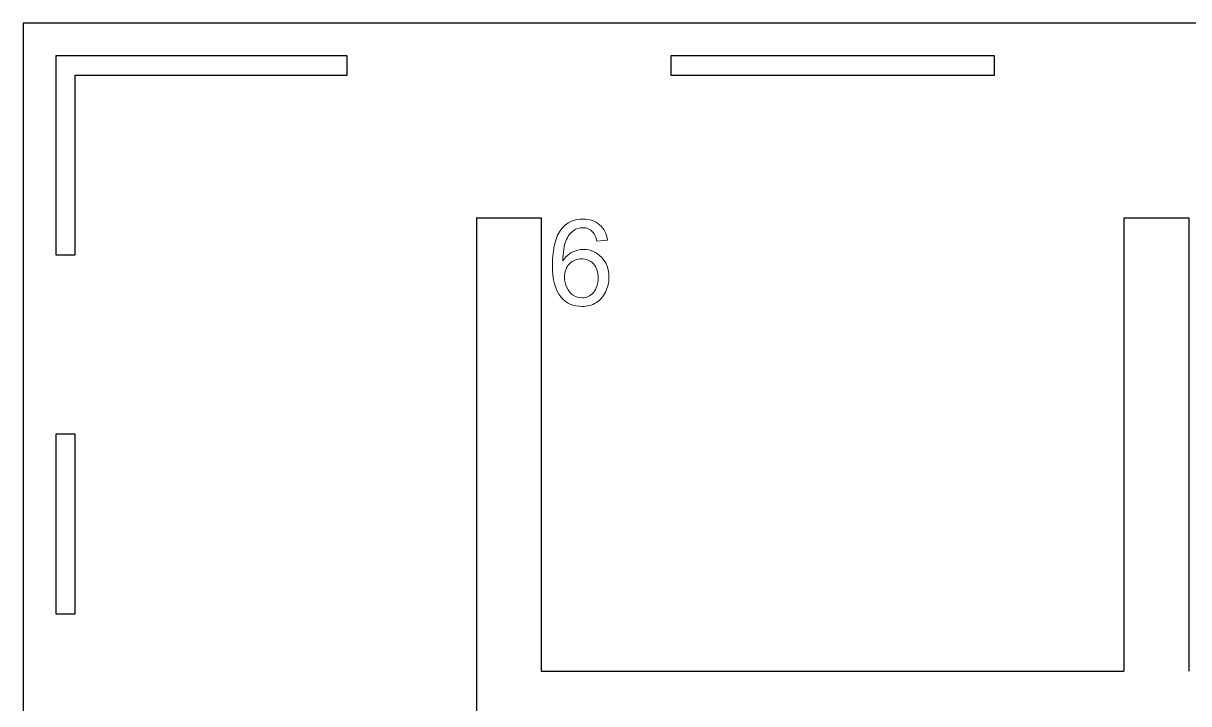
# Model space of a CAD drawing. Extents: x -410 to 1216, y 0 to 714.
# Drawn here: x 83.7 to 263.7, y 604.8 to 709.8 of the extents above; entities that cross this region are included whole.
import ezdxf

# ---------------------------------------------------------------- set-up
doc = ezdxf.new("R2010")
doc.units = 0
doc.header["$MEASUREMENT"] = 0
doc.layers.add('Capa 1', color=7, linetype='Continuous')

msp = doc.modelspace()

# ---------------------------------------------------------------- linework, layer by layer
at = {"linetype": 'Continuous'}
for p, q in [((153.72, 679.78), (153.72, 599.78)), ((153.72, 679.78), (163.72, 679.78)), ((163.72, 679.78), (163.72, 609.78)), ((163.72, 679.78), (163.72, 609.78)), ((253.72, 679.78), (253.72, 609.78)), ((253.72, 679.78), (263.72, 679.78)), ((263.72, 679.78), (263.72, 609.78)), ((163.72, 609.78), (253.72, 609.78))]:
    msp.add_line(p, q, dxfattribs=at)
for points in [[(533.72, 499.78), (533.72, 709.78), (83.72, 709.78), (83.72, 499.78)], [(133.72, 704.78), (88.72, 704.78), (88.72, 674.07), (91.72, 674.07), (91.72, 701.78), (133.72, 701.78)], [(233.72, 704.78), (183.72, 704.78), (183.72, 701.78), (233.72, 701.78)], [(88.72, 646.35), (88.72, 618.64), (91.72, 618.64), (91.72, 646.35)]]:
    msp.add_lwpolyline(points, close=True, dxfattribs=at)
at = {"layer": 'Capa 1', "color": 2, "lineweight": 0}
for points, knots in [([(173.94, 676.29), (173.94, 676.29), (172.32, 676.16), (172.32, 676.16), (172.18, 676.8), (171.97, 677.26), (171.71, 677.55), (171.27, 678.01), (170.73, 678.24), (170.09, 678.24), (169.57, 678.24), (169.12, 678.1), (168.73, 677.81), (168.22, 677.44), (167.81, 676.89), (167.52, 676.18), (167.23, 675.46), (167.07, 674.44), (167.06, 673.12), (167.45, 673.72), (167.93, 674.16), (168.49, 674.45), (169.06, 674.74), (169.65, 674.88), (170.27, 674.88), (171.35, 674.88), (172.27, 674.48), (173.03, 673.69), (173.79, 672.89), (174.17, 671.86), (174.17, 670.6), (174.17, 669.77), (173.99, 669), (173.63, 668.29), (173.28, 667.58), (172.79, 667.03), (172.16, 666.65), (171.54, 666.27), (170.83, 666.08), (170.03, 666.08), (168.68, 666.08), (167.58, 666.58), (166.73, 667.58), (165.87, 668.57), (165.45, 670.21), (165.45, 672.49), (165.45, 675.05), (165.92, 676.9), (166.86, 678.06), (167.69, 679.07), (168.79, 679.58), (170.19, 679.58), (171.23, 679.58), (172.08, 679.28), (172.74, 678.7), (173.41, 678.12), (173.8, 677.31), (173.94, 676.29)], [0, 0, 0, 0, 1, 1, 1, 2, 2, 2, 3, 3, 3, 4, 4, 4, 5, 5, 5, 6, 6, 6, 7, 7, 7, 8, 8, 8, 9, 9, 9, 10, 10, 10, 11, 11, 11, 12, 12, 12, 13, 13, 13, 14, 14, 14, 15, 15, 15, 16, 16, 16, 17, 17, 17, 18, 18, 18, 19, 19, 19, 19]), ([(167.31, 670.59), (167.31, 670.03), (167.43, 669.5), (167.67, 668.99), (167.91, 668.48), (168.24, 668.09), (168.66, 667.82), (169.09, 667.55), (169.54, 667.42), (170.01, 667.42), (170.69, 667.42), (171.28, 667.69), (171.77, 668.25), (172.27, 668.8), (172.51, 669.55), (172.51, 670.5), (172.51, 671.41), (172.27, 672.13), (171.78, 672.66), (171.3, 673.18), (170.68, 673.45), (169.94, 673.45), (169.21, 673.45), (168.59, 673.18), (168.08, 672.66), (167.57, 672.13), (167.31, 671.44), (167.31, 670.59)], [0, 0, 0, 0, 1, 1, 1, 2, 2, 2, 3, 3, 3, 4, 4, 4, 5, 5, 5, 6, 6, 6, 7, 7, 7, 8, 8, 8, 9, 9, 9, 9])]:
    msp.add_open_spline(points, degree=3, knots=knots, dxfattribs=at)

doc.saveas('drawing.dxf')
